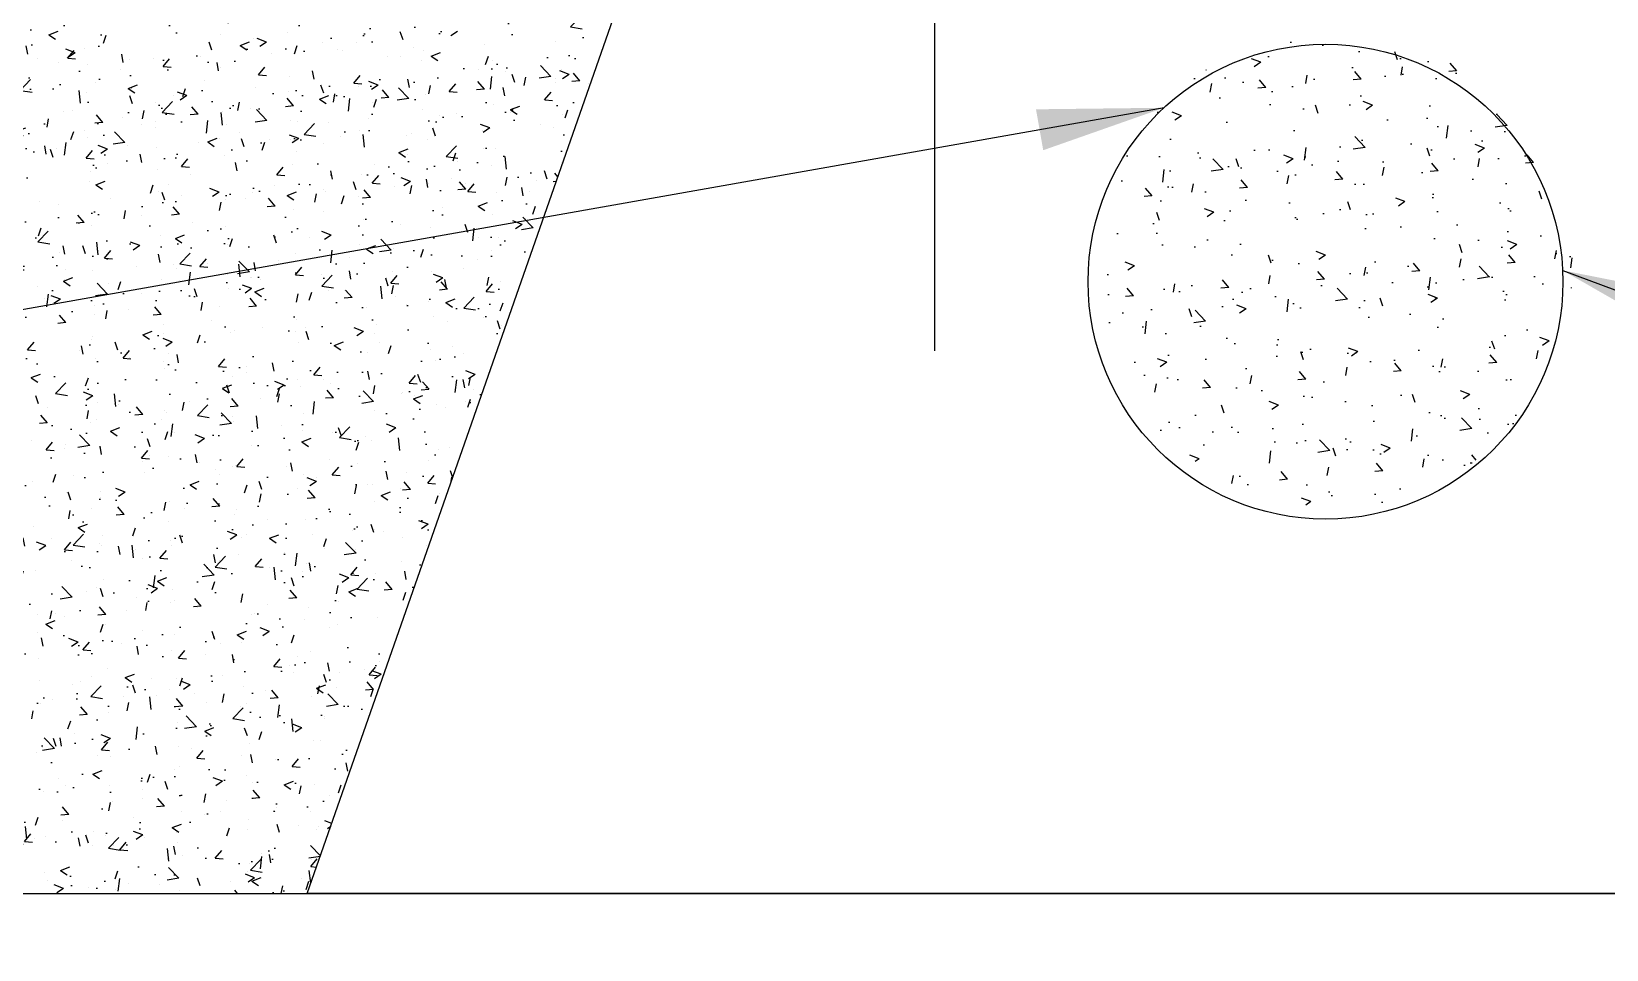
# Model space of a CAD drawing. Header units: millimetres. Extents: x 5124 to 6568637, y 2311 to 91879094.
# Drawn here: x 3499197 to 3500381, y 45956858 to 45957549 of the extents above; entities that cross this region are included whole.
import ezdxf

# ---------------------------------------------------------------- set-up
doc = ezdxf.new("R2010")
doc.units = ezdxf.units.MM
doc.header["$MEASUREMENT"] = 0
doc.layers.add('DRAWING', color=7, linetype='Continuous')
doc.styles.get("Standard").update_dxf_attribs({"font": 'arial.ttf', "height": 120})
doc.dimstyles.get("Standard").update_dxf_attribs({"dimtxt": 200, "dimasz": 110, "dimexe": 0.18, "dimexo": 0.0625, "dimgap": 0.09, "dimtad": 0, "dimtih": 1, "dimtoh": 1, "dimdec": 0, "dimzin": 0, "dimdsep": 46, "dimtxsty": 'Standard', "dimblk": 'OBLIQUE', "dimcen": 0.09, "dimse1": 1, "dimse2": 1, "dimadec": 0, "dimazin": 0, "dimtfac": 1, "dimtdec": 0, "dimtofl": 0, "dimtmove": 0, "dimatfit": 3, "dimfxl": 1, "dimtolj": 1, "dimtzin": 0, "dimarcsym": 0})

# ---------------------------------------------------------------- blocks, each defined once
blk = doc.blocks.new('_Oblique')
at = {"color": 0, "linetype": 'ByBlock', "lineweight": -2}
blk.add_line((-0.5, -0.5), (0.5, 0.5), dxfattribs=at)

msp = doc.modelspace()

# ---------------------------------------------------------------- hatches: boundary and pattern name
at = {"layer": 'DRAWING'}
h = msp.add_hatch(dxfattribs=at)
h.set_pattern_fill('AR-CONC,_O', color=256, scale=10)
h.set_pattern_definition([(50, (0, 0), (71.72601826, -6.2752135), [7.5, -82.5]), (355, (0, 0), (-13.87513336, 75.21921337), [6, -66]), (100.4514, (5.98, -0.52), (57.85093817, 68.94395421), [6.374019, -70.1142112]), (46.1842, (0, 20), (106.72410486, -16.55190143), [11.25, -123.75]), (96.6356, (8.89, 18.62), (93.46627055, 97.4117871), [9.5610288, -105.1713]), (351.1842, (0, 20), (93.46619451, 97.4118601), [9, -99]), (21, (10, 15), (59.69070521, -40.26188907), [7.5, -82.5]), (326, (10, 15), (24.33153319, 72.5150045), [6, -66]), (71.4514, (14.974, 11.645), (84.02226286, 32.25304967), [6.374019, -70.1142112]), (37.5, (0, 0), (1.215985532, 33.289385383), [0, -65.2, 0, -67, 0, -66.25]), (7.5, (0, 0), (26.306953744, 39.441171188), [0, -38.2, 0, -63.7, 0, -25.25]), (327.5, (-22.3, 0), (53.382243617, -2.255487173), [0, -25, 0, -78, 0, -103.5]), (317.5, (-32.3, 0), (58.318616934, 10.010498233), [0, -32.5, 0, -51.8, 0, -73.5])])
h.paths.add_polyline_path([(3499739, 45957858.6), (3499739, 45958059.6), (3499705.1, 45958039.1), (3499705.9, 45958038), (3499702.9, 45958037.8), (3499079.7, 45957660.3), (3499080, 45957660), (3499079.1, 45957659.9), (3498677.8, 45957416.8), (3499142, 45956900.5), (3499404, 45956900.5), (3499511.8, 45957208.9), (3499512.8, 45957214.4), (3499513.3, 45957213.1)])
h.paths.add_polyline_path([(3499040.2, 45957318.1), (3499038.4, 45957320.1), (3499037.9, 45957317.8)], flags=16)
h.paths.add_polyline_path([(3498732.1, 45957798.4), (3499624.8, 45957798.4), (3499624.8, 45958012.9), (3498732.1, 45958012.9)], flags=25)
h = msp.add_hatch(dxfattribs=at)
h.set_pattern_fill('AR-CONC,_O', color=256, scale=10)
h.set_pattern_definition([(130, (6930354.077, 2008.183), (-71.72601826, -6.2752135), [7.5, -82.5]), (185, (6930354.08, 2008.18), (13.87513336, 75.21921337), [6, -66]), (79.5486, (6930348.1, 2007.66), (-57.85093817, 68.94395421), [6.374019, -70.1142112]), (133.8158, (6930354.08, 2028.18), (-106.72410486, -16.55190143), [11.25, -123.75]), (83.3644, (6930345.18, 2026.8), (-93.46627055, 97.4117871), [9.5610288, -105.1713]), (188.8158, (6930354.08, 2028.18), (-93.46619451, 97.4118601), [9, -99]), (159, (6930344.077, 2023.183), (-59.69070521, -40.26188907), [7.5, -82.5]), (214, (6930344.08, 2023.18), (-24.33153319, 72.5150045), [6, -66]), (108.5486, (6930339.1, 2019.83), (-84.02226286, 32.25304967), [6.374019, -70.1142112]), (142.5, (6930354.077, 2008.183), (-1.215985532, 33.289385383), [0, -65.2, 0, -67, 0, -66.25]), (172.5, (6930354.077, 2008.183), (-26.306953744, 39.441171188), [0, -38.2, 0, -63.7, 0, -25.25]), (212.5, (6930376.377, 2008.183), (-53.382243617, -2.255487173), [0, -25, 0, -78, 0, -103.5]), (222.5, (6930386.377, 2008.183), (-58.318616934, 10.010498233), [0, -32.5, 0, -51.8, 0, -73.5])])
h.paths.add_polyline_path([(3500355.1, 45957369.7, -1), (3499998.1, 45957369.7, -1)])

# ---------------------------------------------------------------- linework, layer by layer
for p, q in [((3499338.4, 45957546.4), (3499338.4, 45957546.4)), ((3499389.1, 45957548.1), (3499389.1, 45957548.1)), ((3499476, 45957542.5), (3499473.9, 45957548.5)), ((3499516.9, 45957548.6), (3499511.9, 45957545.3)), ((3499628.9, 45957545), (3499628.9, 45957545)), ((3499229.5, 45957532.6), (3499222.5, 45957535.3)), ((3499236.5, 45957535.8), (3499236.5, 45957535.8)), ((3499332.2, 45957534.5), (3499330.2, 45957540.5)), ((3499363.5, 45957543.1), (3499363.5, 45957543.1)), ((3499373.2, 45957540.6), (3499366.2, 45957543.3)), ((3499373.2, 45957540.6), (3499368.2, 45957537.3)), ((3499415.7, 45957540), (3499415.7, 45957540)), ((3499426.6, 45957534.8), (3499426.6, 45957534.8)), ((3499430.5, 45957534.3), (3499430.5, 45957534.3)), ((3499441, 45957540.6), (3499441, 45957540.6)), ((3499483.9, 45957536.6), (3499483.9, 45957536.6)), ((3499491.5, 45957534.2), (3499491.5, 45957534.2)), ((3499537.3, 45957538.8), (3499537.3, 45957538.8)), ((3499590.6, 45957541.1), (3499590.6, 45957541.1)), ((3499200.8, 45957528.5), (3499200.8, 45957528.5)), ((3499217, 45957525.3), (3499217, 45957525.3)), ((3499229.5, 45957532.6), (3499224.5, 45957529.3)), ((3499238.7, 45957523.5), (3499238.7, 45957523.5)), ((3499270.4, 45957527.6), (3499270.4, 45957527.6)), ((3499288.4, 45957528.3), (3499288.4, 45957528.3)), ((3499323.7, 45957529.8), (3499323.7, 45957529.8)), ((3499338.9, 45957521.9), (3499338.9, 45957521.9)), ((3499377.1, 45957532.1), (3499377.1, 45957532.1)), ((3499464.5, 45957529.8), (3499464.5, 45957529.8)), ((3499474, 45957530), (3499474, 45957530)), ((3499489.5, 45957526.5), (3499489.5, 45957526.5)), ((3499542.9, 45957527.2), (3499542.9, 45957527.2)), ((3499587.1, 45957514.9), (3499579.3, 45957523)), ((3499244.9, 45957510.4), (3499244.9, 45957510.4)), ((3499263.7, 45957520.2), (3499263.7, 45957520.2)), ((3499326.9, 45957511.9), (3499326.9, 45957511.9)), ((3499390.3, 45957514.8), (3499390.3, 45957514.8)), ((3499457.2, 45957508.4), (3499450.2, 45957511.1)), ((3499537.1, 45957505.2), (3499532.3, 45957511)), ((3499532.4, 45957520), (3499532.4, 45957520)), ((3499541.7, 45957505.2), (3499542.8, 45957514.7)), ((3499552.7, 45957518.2), (3499552.7, 45957518.2)), ((3499560, 45957510.2), (3499558, 45957516.3)), ((3499567, 45957508.1), (3499568.2, 45957514.3)), ((3499587.1, 45957514.9), (3499578.2, 45957513.5)), ((3499590.5, 45957513.2), (3499590.5, 45957513.2)), ((3499590.7, 45957510), (3499590.7, 45957510)), ((3499600.9, 45957516.4), (3499593.9, 45957519.1)), ((3499594.8, 45957519.7), (3499594.8, 45957519.7)), ((3499600.9, 45957516.4), (3499595.9, 45957513)), ((3499608.8, 45957511.5), (3499602.8, 45957511)), ((3499608.8, 45957511.5), (3499604, 45957517.2)), ((3499615.6, 45957509.9), (3499615.6, 45957509.9)), ((3499237.7, 45957502.5), (3499237.7, 45957502.5)), ((3499272.6, 45957494.2), (3499270.5, 45957500.3)), ((3499303.2, 45957500.4), (3499303.2, 45957500.4)), ((3499313.5, 45957500.4), (3499306.5, 45957503.1)), ((3499313.5, 45957500.4), (3499308.5, 45957497)), ((3499364.7, 45957506.9), (3499364.7, 45957506.9)), ((3499393.6, 45957492.7), (3499388.8, 45957498.4)), ((3499389.8, 45957503.6), (3499389.8, 45957503.6)), ((3499416.3, 45957502.2), (3499414.2, 45957508.3)), ((3499423.6, 45957495.5), (3499424.7, 45957501.8)), ((3499434.9, 45957488.7), (3499436, 45957498.2)), ((3499442.2, 45957507.3), (3499442.2, 45957507.3)), ((3499457.2, 45957508.4), (3499452.2, 45957505)), ((3499465.3, 45957498.9), (3499459.4, 45957498.4)), ((3499465.4, 45957498.9), (3499460.5, 45957504.7)), ((3499480.4, 45957498.3), (3499471.5, 45957496.9)), ((3499480.4, 45957498.3), (3499472.6, 45957506.4)), ((3499492.7, 45957500.9), (3499492.7, 45957500.9)), ((3499495.3, 45957501.8), (3499496.5, 45957508.1)), ((3499537.1, 45957505.2), (3499531.1, 45957504.7)), ((3499220.9, 45957488.4), (3499220.9, 45957488.4)), ((3499227.1, 45957489.1), (3499227.1, 45957489.1)), ((3499250.2, 45957480.1), (3499245.4, 45957485.9)), ((3499280.1, 45957483), (3499281.3, 45957489.2)), ((3499289.7, 45957495), (3499289.7, 45957495)), ((3499321.9, 45957486.4), (3499315.9, 45957485.9)), ((3499321.9, 45957486.4), (3499317.1, 45957492.1)), ((3499340.2, 45957488.6), (3499340.2, 45957488.6)), ((3499351.8, 45957489.2), (3499353, 45957495.5)), ((3499361.5, 45957490.4), (3499361.5, 45957490.4)), ((3499373.6, 45957481.8), (3499365.8, 45957489.9)), ((3499393.6, 45957492.7), (3499387.6, 45957492.1)), ((3499452.9, 45957495.3), (3499452.9, 45957495.3)), ((3499490.8, 45957490.3), (3499490.8, 45957490.3)), ((3499503.4, 45957485.5), (3499503.4, 45957485.5)), ((3499515.8, 45957487), (3499515.8, 45957487)), ((3499544.1, 45957493.9), (3499544.1, 45957493.9)), ((3499556.7, 45957487.7), (3499556.7, 45957487.7)), ((3499596, 45957486.4), (3499596, 45957486.4)), ((3499208.4, 45957476.7), (3499209.5, 45957483)), ((3499236.4, 45957474.2), (3499236.4, 45957474.2)), ((3499250.2, 45957480.1), (3499244.2, 45957479.6)), ((3499265, 45957484.1), (3499265, 45957484.1)), ((3499279.3, 45957478.4), (3499279.3, 45957478.4)), ((3499289.8, 45957476.5), (3499289.8, 45957476.5)), ((3499290, 45957480.8), (3499290, 45957480.8)), ((3499328.2, 45957472.1), (3499329.3, 45957481.6)), ((3499343.2, 45957478.7), (3499343.2, 45957478.7)), ((3499373.6, 45957481.8), (3499364.7, 45957480.4)), ((3499391.5, 45957481.6), (3499391.5, 45957481.6)), ((3499396.6, 45957481), (3499396.6, 45957481)), ((3499419.9, 45957480.4), (3499419.9, 45957480.4)), ((3499443.4, 45957474.1), (3499443.4, 45957474.1)), ((3499450, 45957483.2), (3499450, 45957483.2)), ((3499500.3, 45957470), (3499498.3, 45957476)), ((3499541.2, 45957476.1), (3499534.2, 45957478.8)), ((3499535.7, 45957474.3), (3499535.7, 45957474.3)), ((3499541.2, 45957476.1), (3499536.2, 45957472.8)), ((3499579, 45957478.7), (3499579, 45957478.7)), ((3499589, 45957476.6), (3499589, 45957476.6)), ((3499221.5, 45957455.6), (3499222.6, 45957465.1)), ((3499238.9, 45957469.2), (3499238.9, 45957469.2)), ((3499253.8, 45957460.1), (3499246.8, 45957462.8)), ((3499266.9, 45957465.2), (3499258, 45957463.8)), ((3499266.9, 45957465.2), (3499259.1, 45957473.3)), ((3499268.7, 45957463), (3499268.7, 45957463)), ((3499322.1, 45957465.3), (3499322.1, 45957465.3)), ((3499337.6, 45957468.4), (3499337.6, 45957468.4)), ((3499353.2, 45957472.5), (3499353.2, 45957472.5)), ((3499356.6, 45957462), (3499354.6, 45957468)), ((3499375.5, 45957467.5), (3499375.5, 45957467.5)), ((3499397.5, 45957468.1), (3499390.5, 45957470.8)), ((3499391, 45957467.5), (3499391, 45957467.5)), ((3499397.5, 45957468.1), (3499392.5, 45957464.8)), ((3499416.1, 45957464.2), (3499416.1, 45957464.2)), ((3499428.9, 45957469.8), (3499428.9, 45957469.8)), ((3499478.2, 45957470.3), (3499478.2, 45957470.3)), ((3499482.3, 45957472.1), (3499482.3, 45957472.1)), ((3499494, 45957467.7), (3499494, 45957467.7)), ((3499212.9, 45957453.9), (3499210.8, 45957460)), ((3499215.4, 45957460.8), (3499215.4, 45957460.8)), ((3499253.8, 45957460.1), (3499248.8, 45957456.8)), ((3499290.9, 45957461.7), (3499290.9, 45957461.7)), ((3499341.4, 45957455.3), (3499341.4, 45957455.3)), ((3499395.9, 45957458.4), (3499395.9, 45957458.4)), ((3499479.2, 45957455.9), (3499479.2, 45957455.9)), ((3499517.1, 45957450.9), (3499517.1, 45957450.9)), ((3499536.5, 45957460.3), (3499536.5, 45957460.3)), ((3499545.3, 45957460.6), (3499545.3, 45957460.6)), ((3499594.8, 45957450.3), (3499594.8, 45957450.3)), ((3499241.1, 45957443.4), (3499241.1, 45957443.4)), ((3499253.4, 45957449.6), (3499253.4, 45957449.6)), ((3499291.3, 45957444.6), (3499291.3, 45957444.6)), ((3499316.3, 45957441.3), (3499316.3, 45957441.3)), ((3499392.7, 45957448.3), (3499392.7, 45957448.3)), ((3499444.7, 45957440.8), (3499444.7, 45957440.8)), ((3499454.2, 45957448.4), (3499454.2, 45957448.4)), ((3499481.5, 45957435.9), (3499474.5, 45957438.6)), ((3499512.5, 45957438.4), (3499512.5, 45957438.4)), ((3499542.1, 45957447.6), (3499542.1, 45957447.6)), ((3499553.1, 45957432.9), (3499554.3, 45957439.1)), ((3499584.3, 45957437.7), (3499582.3, 45957443.8)), ((3499592.4, 45957439.3), (3499590.1, 45957442)), ((3499240.1, 45957435.9), (3499240.1, 45957435.9)), ((3499292.1, 45957428.4), (3499292.1, 45957428.4)), ((3499296.9, 45957421.7), (3499294.9, 45957427.7)), ((3499299.4, 45957433.4), (3499299.4, 45957433.4)), ((3499337.8, 45957427.9), (3499330.8, 45957430.6)), ((3499337.8, 45957427.9), (3499332.8, 45957424.5)), ((3499363.1, 45957427.9), (3499363.1, 45957427.9)), ((3499379.5, 45957433), (3499379.5, 45957433)), ((3499409.7, 45957420.3), (3499410.9, 45957426.6)), ((3499416.5, 45957430.1), (3499416.5, 45957430.1)), ((3499417.3, 45957428), (3499417.3, 45957428)), ((3499440.6, 45957429.7), (3499438.6, 45957435.7)), ((3499451.5, 45957423.7), (3499446.7, 45957429.5)), ((3499469.9, 45957432.4), (3499469.9, 45957432.4)), ((3499481.5, 45957435.9), (3499476.6, 45957432.5)), ((3499481.4, 45957426.6), (3499482.6, 45957432.8)), ((3499495.2, 45957434.4), (3499495.2, 45957434.4)), ((3499523.2, 45957430), (3499517.2, 45957429.5)), ((3499523.2, 45957430), (3499518.4, 45957435.7)), ((3499523.2, 45957434.7), (3499523.2, 45957434.7)), ((3499546.5, 45957427.3), (3499546.5, 45957427.3)), ((3499570.8, 45957428.4), (3499570.8, 45957428.4)), ((3499576.6, 45957436.9), (3499576.6, 45957436.9)), ((3499591.2, 45957435.9), (3499588.9, 45957435.7)), ((3499203, 45957421.1), (3499203, 45957421.1)), ((3499216.6, 45957418.5), (3499216.6, 45957418.5)), ((3499256.3, 45957423.4), (3499256.3, 45957423.4)), ((3499308, 45957411.2), (3499303.2, 45957416.9)), ((3499309.7, 45957425.6), (3499309.7, 45957425.6)), ((3499338, 45957414), (3499339.1, 45957420.3)), ((3499342.6, 45957422), (3499342.6, 45957422)), ((3499357.7, 45957423.4), (3499357.7, 45957423.4)), ((3499379.7, 45957417.4), (3499373.8, 45957416.9)), ((3499379.8, 45957417.4), (3499374.9, 45957423.2)), ((3499393.9, 45957415), (3499393.9, 45957415)), ((3499442.4, 45957424.7), (3499442.4, 45957424.7)), ((3499451.5, 45957423.7), (3499445.5, 45957423.2)), ((3499505.5, 45957416.4), (3499505.5, 45957416.4)), ((3499236.3, 45957404.9), (3499230.3, 45957404.4)), ((3499236.3, 45957404.9), (3499231.5, 45957410.6)), ((3499241.4, 45957402.6), (3499241.4, 45957402.6)), ((3499266.2, 45957407.8), (3499267.4, 45957414)), ((3499279.7, 45957410.2), (3499279.7, 45957410.2)), ((3499308, 45957411.2), (3499302, 45957410.6)), ((3499317.6, 45957405.2), (3499317.6, 45957405.2)), ((3499416, 45957413.4), (3499416, 45957413.4)), ((3499445.9, 45957407.5), (3499445.9, 45957407.5)), ((3499474.3, 45957403.4), (3499474.3, 45957403.4)), ((3499524.6, 45957397.5), (3499522.6, 45957403.5)), ((3499543.4, 45957411.4), (3499543.4, 45957411.4)), ((3499565.6, 45957403.6), (3499558.6, 45957406.3)), ((3499565.5, 45957403.6), (3499560.6, 45957400.3)), ((3499573.8, 45957400.9), (3499566, 45957409)), ((3499568.4, 45957408.1), (3499568.4, 45957408.1)), ((3499293.3, 45957395.1), (3499293.3, 45957395.1)), ((3499342.6, 45957401.9), (3499342.6, 45957401.9)), ((3499380.9, 45957389.4), (3499378.9, 45957395.5)), ((3499405.8, 45957393.6), (3499405.8, 45957393.6)), ((3499421.8, 45957395.6), (3499414.8, 45957398.3)), ((3499421.8, 45957395.6), (3499416.9, 45957392.2)), ((3499467.1, 45957384.3), (3499459.3, 45957392.5)), ((3499496.4, 45957401.1), (3499496.4, 45957401.1)), ((3499528.4, 45957391.3), (3499529.5, 45957400.8)), ((3499532.7, 45957393.4), (3499532.7, 45957393.4)), ((3499547.7, 45957394), (3499547.7, 45957394)), ((3499573.8, 45957400.9), (3499564.9, 45957399.5)), ((3499217.8, 45957382.4), (3499217.8, 45957382.4)), ((3499237.2, 45957381.4), (3499235.2, 45957387.5)), ((3499242.9, 45957379.1), (3499242.9, 45957379.1)), ((3499245.2, 45957383.8), (3499245.2, 45957383.8)), ((3499278.1, 45957387.6), (3499271.1, 45957390.3)), ((3499278.1, 45957387.6), (3499273.1, 45957384.2)), ((3499343.8, 45957388.7), (3499343.8, 45957388.7)), ((3499395.2, 45957381.7), (3499395.2, 45957381.7)), ((3499421.7, 45957374.7), (3499422.8, 45957384.2)), ((3499436, 45957379), (3499436, 45957379)), ((3499443.6, 45957388.6), (3499443.6, 45957388.6)), ((3499467.1, 45957384.3), (3499458.2, 45957383)), ((3499468.7, 45957385.3), (3499468.7, 45957385.3)), ((3499489.3, 45957381.3), (3499489.3, 45957381.3)), ((3499542.7, 45957383.6), (3499542.7, 45957383.6)), ((3499222.4, 45957370), (3499222.4, 45957370)), ((3499242.6, 45957369.3), (3499242.6, 45957369.3)), ((3499275.8, 45957372.3), (3499275.8, 45957372.3)), ((3499303.5, 45957373.7), (3499303.5, 45957373.7)), ((3499306, 45957370.7), (3499306, 45957370.7)), ((3499315, 45957358.2), (3499316.1, 45957367.7)), ((3499329.2, 45957374.5), (3499329.2, 45957374.5)), ((3499360.4, 45957367.8), (3499351.5, 45957366.4)), ((3499360.4, 45957367.8), (3499352.6, 45957375.9)), ((3499382.6, 45957376.8), (3499382.6, 45957376.8)), ((3499447.1, 45957374.2), (3499447.1, 45957374.2)), ((3499468.3, 45957367.9), (3499468.3, 45957367.9)), ((3499497.6, 45957367.8), (3499497.6, 45957367.8)), ((3499521.6, 45957370.1), (3499521.6, 45957370.1)), ((3499531.8, 45957377), (3499531.8, 45957377)), ((3499201.3, 45957356.6), (3499201.3, 45957356.6)), ((3499221.2, 45957361.8), (3499221.2, 45957361.8)), ((3499253.7, 45957351.2), (3499245.9, 45957359.4)), ((3499254.7, 45957358.8), (3499254.7, 45957358.8)), ((3499294.5, 45957361.8), (3499294.5, 45957361.8)), ((3499308.1, 45957361.1), (3499308.1, 45957361.1)), ((3499343.9, 45957365.8), (3499343.9, 45957365.8)), ((3499345, 45957355.4), (3499345, 45957355.4)), ((3499362.2, 45957355.4), (3499355.2, 45957358)), ((3499362.1, 45957355.3), (3499357.2, 45957352)), ((3499361.5, 45957363.4), (3499361.5, 45957363.4)), ((3499361.8, 45957363.7), (3499361.8, 45957363.7)), ((3499368.9, 45957362.5), (3499368.9, 45957362.5)), ((3499414.9, 45957365.6), (3499414.9, 45957365.6)), ((3499464.9, 45957357.2), (3499462.9, 45957363.2)), ((3499467.5, 45957351.4), (3499468.7, 45957357.6)), ((3499505.9, 45957363.4), (3499498.9, 45957366)), ((3499505.9, 45957363.3), (3499500.9, 45957360)), ((3499509.3, 45957354.8), (3499504.5, 45957360.5)), ((3499539.3, 45957357.6), (3499540.4, 45957363.9)), ((3499548.9, 45957360.7), (3499548.9, 45957360.7)), ((3499206.3, 45957347.9), (3499206.3, 45957347.9)), ((3499208.2, 45957341.6), (3499209.3, 45957351.1)), ((3499218.4, 45957347.3), (3499211.4, 45957350)), ((3499218.4, 45957347.3), (3499213.5, 45957344)), ((3499253.7, 45957351.2), (3499244.8, 45957349.9)), ((3499279.5, 45957351.8), (3499279.5, 45957351.8)), ((3499321.2, 45957349.2), (3499319.2, 45957355.2)), ((3499324.1, 45957338.8), (3499325.2, 45957345.1)), ((3499365.9, 45957342.2), (3499361.1, 45957348)), ((3499395.8, 45957345.1), (3499397, 45957351.4)), ((3499396.4, 45957348.4), (3499396.4, 45957348.4)), ((3499420.1, 45957353.7), (3499420.1, 45957353.7)), ((3499437.6, 45957348.5), (3499431.6, 45957348)), ((3499432.1, 45957354.1), (3499432.1, 45957354.1)), ((3499437.6, 45957348.5), (3499432.8, 45957354.2)), ((3499470, 45957349.2), (3499470, 45957349.2)), ((3499478.5, 45957343.7), (3499478.5, 45957343.7)), ((3499495, 45957345.9), (3499495, 45957345.9)), ((3499509.3, 45957354.8), (3499503.3, 45957354.2)), ((3499222.4, 45957329.7), (3499217.6, 45957335.4)), ((3499243.8, 45957336.1), (3499243.8, 45957336.1)), ((3499244.1, 45957342.9), (3499244.1, 45957342.9)), ((3499252.4, 45957332.5), (3499253.5, 45957338.8)), ((3499269.2, 45957339.6), (3499269.2, 45957339.6)), ((3499294.1, 45957335.9), (3499288.2, 45957335.4)), ((3499294.2, 45957335.9), (3499289.3, 45957341.7)), ((3499337.9, 45957341.8), (3499337.9, 45957341.8)), ((3499365.9, 45957342.2), (3499359.9, 45957341.7)), ((3499396.2, 45957331.8), (3499396.2, 45957331.8)), ((3499448.3, 45957340.9), (3499448.3, 45957340.9)), ((3499498.8, 45957334.5), (3499498.8, 45957334.5)), ((3499536.8, 45957333.7), (3499536.8, 45957333.7)), ((3499222.4, 45957329.7), (3499216.4, 45957329.1)), ((3499295.7, 45957328.6), (3499295.7, 45957328.6)), ((3499295.7, 45957321.5), (3499295.7, 45957321.5)), ((3499332.3, 45957331.3), (3499332.3, 45957331.3)), ((3499346.2, 45957322.2), (3499346.2, 45957322.2)), ((3499349.1, 45957323.7), (3499349.1, 45957323.7)), ((3499370.2, 45957326.3), (3499370.2, 45957326.3)), ((3499395.2, 45957323), (3499395.2, 45957323)), ((3499402.5, 45957326), (3499402.5, 45957326)), ((3499405.2, 45957316.9), (3499403.2, 45957323)), ((3499446.2, 45957323.1), (3499439.2, 45957325.8)), ((3499446.2, 45957323.1), (3499441.2, 45957319.7)), ((3499454.5, 45957321.8), (3499454.5, 45957321.8)), ((3499455.9, 45957328.2), (3499455.9, 45957328.2)), ((3499509.2, 45957330.5), (3499509.2, 45957330.5)), ((3499549, 45957324.9), (3499546.9, 45957331)), ((3499550.2, 45957327.5), (3499550.2, 45957327.5)), ((3499232.6, 45957308.5), (3499232.6, 45957308.5)), ((3499241.4, 45957316.8), (3499241.4, 45957316.8)), ((3499242.3, 45957319.2), (3499242.3, 45957319.2)), ((3499261.5, 45957308.9), (3499259.5, 45957315)), ((3499302.5, 45957315.1), (3499295.5, 45957317.8)), ((3499302.5, 45957315.1), (3499297.5, 45957311.7)), ((3499397.6, 45957315.1), (3499397.6, 45957315.1)), ((3499458.4, 45957314.7), (3499458.4, 45957314.7)), ((3499496.3, 45957309.7), (3499496.3, 45957309.7)), ((3499512.8, 45957311.7), (3499512.8, 45957311.7)), ((3499245, 45957302.8), (3499245, 45957302.8)), ((3499270.4, 45957303.5), (3499270.4, 45957303.5)), ((3499295.5, 45957300.2), (3499295.5, 45957300.2)), ((3499299.7, 45957306.8), (3499299.7, 45957306.8)), ((3499358, 45957296.8), (3499358, 45957296.8)), ((3499449.5, 45957307.6), (3499449.5, 45957307.6)), ((3499500, 45957301.2), (3499500, 45957301.2)), ((3499521.3, 45957306.4), (3499521.3, 45957306.4)), ((3499296.9, 45957295.3), (3499296.9, 45957295.3)), ((3499347.5, 45957288.9), (3499347.5, 45957288.9)), ((3499358.6, 45957291.9), (3499358.6, 45957291.9)), ((3499386.5, 45957282.8), (3499379.5, 45957285.5)), ((3499396.5, 45957286.9), (3499396.5, 45957286.9)), ((3499416.3, 45957286.8), (3499416.3, 45957286.8)), ((3499489.3, 45957284.7), (3499487.2, 45957290.7)), ((3499495.5, 45957279.6), (3499490.6, 45957285.3)), ((3499515.2, 45957277.3), (3499516.3, 45957286.8)), ((3499530.2, 45957290.8), (3499523.2, 45957293.5)), ((3499530.2, 45957290.8), (3499525.2, 45957287.5)), ((3499525.4, 45957282.4), (3499526.6, 45957288.7)), ((3499201.8, 45957268.7), (3499199.8, 45957274.7)), ((3499242.8, 45957274.8), (3499235.8, 45957277.5)), ((3499242.8, 45957274.8), (3499237.8, 45957271.5)), ((3499345.6, 45957276.7), (3499343.5, 45957282.7)), ((3499352, 45957267), (3499347.2, 45957272.7)), ((3499368.6, 45957272.6), (3499368.6, 45957272.6)), ((3499386.5, 45957282.8), (3499381.5, 45957279.5)), ((3499381.9, 45957269.9), (3499383.1, 45957276.1)), ((3499398.8, 45957281.8), (3499398.8, 45957281.8)), ((3499423.7, 45957273.3), (3499417.7, 45957272.8)), ((3499423.7, 45957273.3), (3499418.9, 45957279)), ((3499421.5, 45957283.6), (3499421.5, 45957283.6)), ((3499421.9, 45957274.9), (3499421.9, 45957274.9)), ((3499453.8, 45957270.4), (3499446.1, 45957278.5)), ((3499450.7, 45957274.3), (3499450.7, 45957274.3)), ((3499453.7, 45957276.1), (3499454.8, 45957282.4)), ((3499474.6, 45957276.8), (3499474.6, 45957276.8)), ((3499475.3, 45957277.1), (3499475.3, 45957277.1)), ((3499484.7, 45957275.3), (3499484.7, 45957275.3)), ((3499495.4, 45957279.5), (3499489.5, 45957279)), ((3499528.7, 45957279.4), (3499528.7, 45957279.4)), ((3499208.4, 45957265.8), (3499208.4, 45957265.8)), ((3499238.5, 45957257.3), (3499239.6, 45957263.6)), ((3499246.2, 45957269.5), (3499246.2, 45957269.5)), ((3499258.9, 45957269), (3499258.9, 45957269)), ((3499261.8, 45957268.1), (3499261.8, 45957268.1)), ((3499280.3, 45957260.7), (3499274.3, 45957260.2)), ((3499280.3, 45957260.7), (3499275.5, 45957266.5)), ((3499296.7, 45957264), (3499296.7, 45957264)), ((3499298.2, 45957262), (3499298.2, 45957262)), ((3499310.2, 45957263.6), (3499311.4, 45957269.9)), ((3499315.2, 45957270.4), (3499315.2, 45957270.4)), ((3499321.8, 45957260.7), (3499321.8, 45957260.7)), ((3499347.1, 45957253.8), (3499339.3, 45957262)), ((3499352, 45957267), (3499346, 45957266.5)), ((3499400.9, 45957261.4), (3499400.9, 45957261.4)), ((3499408.4, 45957260.8), (3499409.5, 45957270.3)), ((3499453.8, 45957270.4), (3499445, 45957269)), ((3499454.2, 45957263.7), (3499454.2, 45957263.7)), ((3499501.3, 45957267.9), (3499501.3, 45957267.9)), ((3499507.6, 45957265.9), (3499507.6, 45957265.9)), ((3499522.6, 45957270.3), (3499522.6, 45957270.3)), ((3499208.5, 45957254.4), (3499202.6, 45957253.9)), ((3499208.6, 45957254.5), (3499203.7, 45957260.2)), ((3499240.7, 45957254.7), (3499240.7, 45957254.7)), ((3499245.5, 45957257.1), (3499245.5, 45957257.1)), ((3499294.1, 45957256.9), (3499294.1, 45957256.9)), ((3499301.7, 45957244.2), (3499302.8, 45957253.7)), ((3499347.1, 45957253.8), (3499338.2, 45957252.5)), ((3499347.5, 45957259.2), (3499347.5, 45957259.2)), ((3499348.7, 45957255.6), (3499348.7, 45957255.6)), ((3499384.9, 45957252.4), (3499384.9, 45957252.4)), ((3499429.6, 45957244.4), (3499427.5, 45957250.5)), ((3499470.5, 45957250.6), (3499463.5, 45957253.3)), ((3499470.5, 45957250.6), (3499465.5, 45957247.2)), ((3499197, 45957241.2), (3499197, 45957241.2)), ((3499222, 45957237.9), (3499222, 45957237.9)), ((3499240.4, 45957237.3), (3499231.5, 45957235.9)), ((3499240.4, 45957237.3), (3499232.6, 45957245.4)), ((3499285.9, 45957236.4), (3499283.8, 45957242.4)), ((3499303.8, 45957247.1), (3499303.8, 45957247.1)), ((3499326.8, 45957242.6), (3499319.8, 45957245.3)), ((3499326.8, 45957242.6), (3499321.8, 45957239.2)), ((3499362.1, 45957237.1), (3499362.1, 45957237.1)), ((3499400, 45957248.5), (3499400, 45957248.5)), ((3499422.8, 45957247.4), (3499422.8, 45957247.4)), ((3499447.8, 45957244.1), (3499447.8, 45957244.1)), ((3499452, 45957241), (3499452, 45957241)), ((3499221.5, 45957235.2), (3499221.5, 45957235.2)), ((3499247.4, 45957236.2), (3499247.4, 45957236.2)), ((3499279.8, 45957225.2), (3499279.8, 45957225.2)), ((3499285.2, 45957229.6), (3499285.2, 45957229.6)), ((3499299.4, 45957228.7), (3499299.4, 45957228.7)), ((3499420.4, 45957227.1), (3499420.4, 45957227.1)), ((3499495.2, 45957226.3), (3499495.2, 45957226.3)), ((3499502.5, 45957234.6), (3499502.5, 45957234.6)), ((3499511, 45957235.8), (3499511, 45957235.8)), ((3499228.3, 45957215), (3499228.3, 45957215)), ((3499281.7, 45957217.3), (3499281.7, 45957217.3)), ((3499323.1, 45957224.6), (3499323.1, 45957224.6)), ((3499335.1, 45957219.5), (3499335.1, 45957219.5)), ((3499338.2, 45957215.2), (3499338.2, 45957215.2)), ((3499348.1, 45957221.3), (3499348.1, 45957221.3)), ((3499349.9, 45957222.3), (3499349.9, 45957222.3)), ((3499388.5, 45957221.8), (3499388.5, 45957221.8)), ((3499401.2, 45957215.2), (3499401.2, 45957215.2)), ((3499441.8, 45957224), (3499441.8, 45957224)), ((3499478.8, 45957217.1), (3499478.8, 45957217.1)), ((3499513.3, 45957213.1), (3499511.6, 45957218.2)), ((3499511.8, 45957208.9), (3499512.7, 45957213.5)), ((3499197.3, 45957209.9), (3499197.3, 45957209.9)), ((3499223.3, 45957201.7), (3499223.3, 45957201.7)), ((3499226.2, 45957196.1), (3499224.1, 45957202.2)), ((3499248.7, 45957202.9), (3499248.7, 45957202.9)), ((3499267.1, 45957202.3), (3499260.1, 45957205)), ((3499267.1, 45957202.3), (3499262.1, 45957198.9)), ((3499369.9, 45957204.2), (3499367.9, 45957210.2)), ((3499396.5, 45957205.1), (3499396.5, 45957205.1)), ((3499410.8, 45957210.3), (3499403.8, 45957213)), ((3499409.9, 45957198.1), (3499405, 45957203.8)), ((3499410.8, 45957210.3), (3499405.8, 45957207)), ((3499411.2, 45957213), (3499411.2, 45957213)), ((3499439.8, 45957200.9), (3499441, 45957207.2)), ((3499449.1, 45957208), (3499449.1, 45957208)), ((3499453.2, 45957207.7), (3499453.2, 45957207.7)), ((3499474.2, 45957204.7), (3499474.2, 45957204.7)), ((3499481.6, 45957204.3), (3499475.6, 45957203.8)), ((3499481.6, 45957204.3), (3499476.8, 45957210.1)), ((3499503.7, 45957201.3), (3499503.7, 45957201.3)), ((3499241.7, 45957190.2), (3499241.7, 45957190.2)), ((3499248.3, 45957198.4), (3499248.3, 45957198.4)), ((3499266.4, 45957185.5), (3499261.6, 45957191.3)), ((3499296.3, 45957188.4), (3499297.5, 45957194.6)), ((3499300.6, 45957195.4), (3499300.6, 45957195.4)), ((3499311.5, 45957190.1), (3499311.5, 45957190.1)), ((3499338.1, 45957191.8), (3499332.1, 45957191.3)), ((3499338.1, 45957191.8), (3499333.3, 45957197.5)), ((3499368.1, 45957194.6), (3499369.2, 45957200.9)), ((3499409.8, 45957198.1), (3499403.9, 45957197.5)), ((3499454.8, 45957195.1), (3499454.8, 45957195.1)), ((3499224.6, 45957182.1), (3499225.8, 45957188.4)), ((3499266.4, 45957185.5), (3499260.4, 45957185)), ((3499300, 45957180.2), (3499300, 45957180.2)), ((3499349.4, 45957185.1), (3499349.4, 45957185.1)), ((3499351.1, 45957189), (3499351.1, 45957189)), ((3499374.4, 45957181.8), (3499374.4, 45957181.8)), ((3499402.5, 45957182), (3499402.5, 45957182)), ((3499453.9, 45957171.9), (3499451.9, 45957177.9)), ((3499494.8, 45957178.1), (3499487.8, 45957180.8)), ((3499494.8, 45957178.1), (3499489.9, 45957174.7)), ((3499198.5, 45957176.6), (3499198.5, 45957176.6)), ((3499211.7, 45957167.3), (3499211.7, 45957167.3)), ((3499249.9, 45957169.6), (3499249.9, 45957169.6)), ((3499301.2, 45957166.2), (3499301.2, 45957166.2)), ((3499310.2, 45957163.9), (3499308.2, 45957169.9)), ((3499351.1, 45957170.1), (3499344.1, 45957172.7)), ((3499351.1, 45957170), (3499346.1, 45957166.7)), ((3499354.5, 45957168.4), (3499354.5, 45957168.4)), ((3499358.3, 45957170.1), (3499358.3, 45957170.1)), ((3499407.9, 45957170.7), (3499407.9, 45957170.7)), ((3499437.6, 45957173.5), (3499437.6, 45957173.5)), ((3499454.4, 45957174.5), (3499454.4, 45957174.5)), ((3499461.3, 45957172.9), (3499461.3, 45957172.9)), ((3499475.4, 45957168.5), (3499475.4, 45957168.5)), ((3499207.4, 45957162.1), (3499200.4, 45957164.7)), ((3499207.4, 45957162), (3499202.4, 45957158.7)), ((3499247.8, 45957163.9), (3499247.8, 45957163.9)), ((3499249.6, 45957162.3), (3499249.6, 45957162.3)), ((3499274.6, 45957159), (3499274.6, 45957159)), ((3499301.8, 45957162.1), (3499301.8, 45957162.1)), ((3499333.5, 45957155), (3499333.5, 45957155)), ((3499352.3, 45957155.7), (3499352.3, 45957155.7)), ((3499386.8, 45957157.2), (3499386.8, 45957157.2)), ((3499395.2, 45957146.8), (3499396.3, 45957156.3)), ((3499416.6, 45957160.1), (3499416.6, 45957160.1)), ((3499440.6, 45957156.4), (3499431.7, 45957155)), ((3499440.6, 45957156.4), (3499432.8, 45957164.5)), ((3499440.2, 45957159.5), (3499440.2, 45957159.5)), ((3499493.6, 45957161.8), (3499493.6, 45957161.8)), ((3499199.7, 45957143.4), (3499199.7, 45957143.4)), ((3499226.7, 45957150.5), (3499226.7, 45957150.5)), ((3499280.1, 45957152.7), (3499280.1, 45957152.7)), ((3499333.9, 45957139.9), (3499326.1, 45957148)), ((3499337.8, 45957150.7), (3499337.8, 45957150.7)), ((3499375.7, 45957145.7), (3499375.7, 45957145.7)), ((3499400.7, 45957142.4), (3499400.7, 45957142.4)), ((3499403.7, 45957148.7), (3499403.7, 45957148.7)), ((3499474.9, 45957150.1), (3499474.9, 45957150.1)), ((3499227.1, 45957123.3), (3499219.4, 45957131.4)), ((3499245.8, 45957130.5), (3499245.8, 45957130.5)), ((3499251.1, 45957136.3), (3499251.1, 45957136.3)), ((3499291.4, 45957129.8), (3499284.4, 45957132.5)), ((3499288.4, 45957130.2), (3499289.5, 45957139.7)), ((3499333.9, 45957139.9), (3499325, 45957138.5)), ((3499394.2, 45957131.6), (3499392.2, 45957137.7)), ((3499425.9, 45957125.7), (3499427.1, 45957132)), ((3499435.1, 45957137.8), (3499428.1, 45957140.5)), ((3499435.1, 45957137.8), (3499430.2, 45957134.4)), ((3499455.6, 45957141.2), (3499455.6, 45957141.2)), ((3499467.7, 45957129.1), (3499462.9, 45957134.9)), ((3499463.9, 45957134.1), (3499463.9, 45957134.1)), ((3499227.1, 45957123.3), (3499218.2, 45957121.9)), ((3499238, 45957127.8), (3499238, 45957127.8)), ((3499250.5, 45957123.6), (3499248.5, 45957129.7)), ((3499275.9, 45957122.9), (3499275.9, 45957122.9)), ((3499282.5, 45957113.2), (3499283.6, 45957119.4)), ((3499291.4, 45957129.8), (3499286.5, 45957126.4)), ((3499300.9, 45957119.6), (3499300.9, 45957119.6)), ((3499303, 45957128.8), (3499303, 45957128.8)), ((3499304.1, 45957120.5), (3499304.1, 45957120.5)), ((3499324.3, 45957116.6), (3499319.4, 45957122.3)), ((3499353.5, 45957122.4), (3499353.5, 45957122.4)), ((3499354.2, 45957119.4), (3499355.4, 45957125.7)), ((3499396, 45957122.8), (3499390, 45957122.3)), ((3499396, 45957122.8), (3499391.2, 45957128.6)), ((3499427.8, 45957119.8), (3499427.8, 45957119.8)), ((3499467.7, 45957129.1), (3499461.7, 45957128.6)), ((3499481.2, 45957122.1), (3499481.2, 45957122.1)), ((3499201, 45957110.1), (3499201, 45957110.1)), ((3499210.7, 45957106.9), (3499211.9, 45957113.1)), ((3499214.3, 45957110.8), (3499214.3, 45957110.8)), ((3499221.8, 45957108.5), (3499221.8, 45957108.5)), ((3499252.5, 45957110.3), (3499246.5, 45957109.8)), ((3499252.5, 45957110.3), (3499247.7, 45957116)), ((3499267.7, 45957113.1), (3499267.7, 45957113.1)), ((3499324.2, 45957116.6), (3499318.3, 45957116)), ((3499321.1, 45957115.3), (3499321.1, 45957115.3)), ((3499362.4, 45957110.5), (3499362.4, 45957110.5)), ((3499364.1, 45957111.2), (3499364.1, 45957111.2)), ((3499374.4, 45957117.6), (3499374.4, 45957117.6)), ((3499404.9, 45957115.4), (3499404.9, 45957115.4)), ((3499456.8, 45957107.9), (3499456.8, 45957107.9)), ((3499201.2, 45957096.7), (3499201.2, 45957096.7)), ((3499252.3, 45957103), (3499252.3, 45957103)), ((3499280.1, 45957098.5), (3499280.1, 45957098.5)), ((3499304.2, 45957095.5), (3499304.2, 45957095.5)), ((3499334.5, 45957091.4), (3499332.5, 45957097.4)), ((3499375.5, 45957097.5), (3499368.5, 45957100.2)), ((3499375.4, 45957097.5), (3499370.5, 45957094.2)), ((3499402, 45957106.3), (3499402, 45957106.3)), ((3499420.7, 45957100.5), (3499420.7, 45957100.5)), ((3499427, 45957103), (3499427, 45957103)), ((3499231.7, 45957089.5), (3499224.7, 45957092.2)), ((3499231.7, 45957089.5), (3499226.8, 45957086.2)), ((3499264.3, 45957088.4), (3499264.3, 45957088.4)), ((3499302.2, 45957083.4), (3499302.2, 45957083.4)), ((3499338.5, 45957088.5), (3499338.5, 45957088.5)), ((3499354.8, 45957089.1), (3499354.8, 45957089.1)), ((3499202.2, 45957076.8), (3499202.2, 45957076.8)), ((3499327.3, 45957080.1), (3499327.3, 45957080.1)), ((3499390.4, 45957071.8), (3499390.4, 45957071.8)), ((3499396.8, 45957078.5), (3499396.8, 45957078.5)), ((3499406.1, 45957082.1), (3499406.1, 45957082.1)), ((3499458, 45957074.6), (3499458, 45957074.6)), ((3499202.5, 45957060.6), (3499202.5, 45957060.6)), ((3499233.8, 45957059.7), (3499233.8, 45957059.7)), ((3499241.9, 45957063.5), (3499241.9, 45957063.5)), ((3499253.5, 45957069.7), (3499253.5, 45957069.7)), ((3499287.2, 45957062), (3499287.2, 45957062)), ((3499305.5, 45957062.2), (3499305.5, 45957062.2)), ((3499315.8, 45957057.3), (3499308.8, 45957060)), ((3499340.5, 45957064.2), (3499340.5, 45957064.2)), ((3499393.9, 45957066.5), (3499393.9, 45957066.5)), ((3499418.5, 45957059.1), (3499416.5, 45957065.2)), ((3499428.3, 45957066.8), (3499428.3, 45957066.8)), ((3499447.3, 45957068.7), (3499447.3, 45957068.7)), ((3499453.8, 45957053.9), (3499449, 45957059.6)), ((3499459.5, 45957065.3), (3499452.5, 45957068)), ((3499453.3, 45957063.5), (3499453.3, 45957063.5)), ((3499459.5, 45957065.3), (3499454.5, 45957061.9)), ((3499455.1, 45957068.5), (3499455.1, 45957068.5)), ((3499227.5, 45957057.3), (3499227.5, 45957057.3)), ((3499266.1, 45957048.5), (3499266.1, 45957048.5)), ((3499274.8, 45957051.1), (3499272.8, 45957057.2)), ((3499290.7, 45957049), (3499290.7, 45957049)), ((3499300.3, 45957053.5), (3499300.3, 45957053.5)), ((3499315.8, 45957057.3), (3499310.8, 45957053.9)), ((3499319.4, 45957050.8), (3499319.4, 45957050.8)), ((3499340.3, 45957044.2), (3499341.5, 45957050.5)), ((3499356, 45957055.8), (3499356, 45957055.8)), ((3499372.8, 45957053.1), (3499372.8, 45957053.1)), ((3499382.1, 45957047.6), (3499376.1, 45957047.1)), ((3499382.1, 45957047.6), (3499377.3, 45957053.4)), ((3499407.3, 45957048.8), (3499407.3, 45957048.8)), ((3499412, 45957050.5), (3499413.2, 45957056.7)), ((3499427.3, 45957042.5), (3499419.5, 45957050.6)), ((3499426.2, 45957055.3), (3499426.2, 45957055.3)), ((3499453.8, 45957053.9), (3499447.8, 45957053.4)), ((3499196.9, 45957031.7), (3499198, 45957037.9)), ((3499203.4, 45957043.5), (3499203.4, 45957043.5)), ((3499212.7, 45957046.3), (3499212.7, 45957046.3)), ((3499238.7, 45957035.1), (3499233.8, 45957040.8)), ((3499254.7, 45957036.4), (3499254.7, 45957036.4)), ((3499268.6, 45957037.9), (3499269.7, 45957044.2)), ((3499310.4, 45957041.3), (3499304.4, 45957040.8)), ((3499310.4, 45957041.3), (3499305.6, 45957047.1)), ((3499328.5, 45957044), (3499328.5, 45957044)), ((3499353.6, 45957040.7), (3499353.6, 45957040.7)), ((3499358.6, 45957043.5), (3499358.6, 45957043.5)), ((3499381.9, 45957032.8), (3499383, 45957042.3)), ((3499427.3, 45957042.5), (3499418.4, 45957041.1)), ((3499238.6, 45957035.1), (3499232.7, 45957034.5)), ((3499275.2, 45957016.3), (3499276.3, 45957025.8)), ((3499306.7, 45957028.9), (3499306.7, 45957028.9)), ((3499320.6, 45957025.9), (3499311.7, 45957024.5)), ((3499320.6, 45957025.9), (3499312.8, 45957034)), ((3499358.9, 45957018.9), (3499356.8, 45957024.9)), ((3499399.8, 45957025), (3499392.8, 45957027.7)), ((3499399.8, 45957025), (3499394.8, 45957021.7)), ((3499416.7, 45957032.4), (3499416.7, 45957032.4)), ((3499416.9, 45957033.5), (3499416.9, 45957033.5)), ((3499213.9, 45957009.4), (3499206.1, 45957017.5)), ((3499215.1, 45957010.9), (3499213.1, 45957016.9)), ((3499228.8, 45957021.1), (3499228.8, 45957021.1)), ((3499256.1, 45957017), (3499249.1, 45957019.7)), ((3499256.1, 45957017), (3499251.1, 45957013.7)), ((3499253.8, 45957017.8), (3499253.8, 45957017.8)), ((3499357.2, 45957022.5), (3499357.2, 45957022.5)), ((3499360.4, 45957013.4), (3499360.4, 45957013.4)), ((3499408.5, 45957015.5), (3499408.5, 45957015.5)), ((3499413.8, 45957015.7), (3499413.8, 45957015.7)), ((3499200.3, 45957006.6), (3499200.3, 45957006.6)), ((3499204.6, 45957010.2), (3499204.6, 45957010.2)), ((3499213.9, 45957009.4), (3499205, 45957008)), ((3499246.1, 45957003.9), (3499246.1, 45957003.9)), ((3499253.7, 45957008.9), (3499253.7, 45957008.9)), ((3499256, 45957003.2), (3499256, 45957003.2)), ((3499307, 45957011.1), (3499307, 45957011.1)), ((3499317, 45957009.5), (3499317, 45957009.5)), ((3499354.8, 45957004.5), (3499354.8, 45957004.5)), ((3499379.9, 45957001.2), (3499379.9, 45957001.2)), ((3499304.4, 45956993.9), (3499304.4, 45956993.9)), ((3499307.9, 45956995.7), (3499307.9, 45956995.7)), ((3499358.4, 45956989.3), (3499358.4, 45956989.3)), ((3499205.8, 45956976.9), (3499205.8, 45956976.9)), ((3499217.2, 45956986.7), (3499217.2, 45956986.7)), ((3499222.1, 45956981.9), (3499222.1, 45956981.9)), ((3499255.1, 45956981.7), (3499255.1, 45956981.7)), ((3499280.1, 45956978.4), (3499280.1, 45956978.4)), ((3499299.2, 45956978.6), (3499297.1, 45956984.6)), ((3499340.1, 45956984.8), (3499333.1, 45956987.5)), ((3499340.1, 45956984.8), (3499335.1, 45956981.4)), ((3499362.7, 45956983.8), (3499362.7, 45956983.8)), ((3499368.2, 45956972.4), (3499363.4, 45956978.1)), ((3499398.2, 45956975.3), (3499399.3, 45956981.5)), ((3499409.7, 45956982.2), (3499409.7, 45956982.2)), ((3499224.8, 45956959.8), (3499220, 45956965.6)), ((3499254.7, 45956962.7), (3499255.9, 45956969)), ((3499257.2, 45956969.9), (3499257.2, 45956969.9)), ((3499280.4, 45956971.9), (3499280.4, 45956971.9)), ((3499296.5, 45956966.1), (3499290.5, 45956965.6)), ((3499296.5, 45956966.1), (3499291.7, 45956971.9)), ((3499326.4, 45956969), (3499327.6, 45956975.3)), ((3499343.3, 45956970.1), (3499343.3, 45956970.1)), ((3499368.2, 45956972.4), (3499362.2, 45956971.9)), ((3499381.1, 45956965.1), (3499381.1, 45956965.1)), ((3499421, 45956973.8), (3499421, 45956973.8)), ((3499224.8, 45956959.8), (3499218.8, 45956959.3)), ((3499219.8, 45956955.5), (3499219.8, 45956955.5)), ((3499273.1, 45956957.8), (3499273.1, 45956957.8)), ((3499309.1, 45956962.4), (3499309.1, 45956962.4)), ((3499326.5, 45956960), (3499326.5, 45956960)), ((3499338.8, 45956961.9), (3499338.8, 45956961.9)), ((3499359.6, 45956956), (3499359.6, 45956956)), ((3499379.9, 45956962.3), (3499379.9, 45956962.3)), ((3499406.2, 45956961.8), (3499406.2, 45956961.8)), ((3499422.4, 45956953.2), (3499417.1, 45956955.2)), ((3499198.7, 45956942.1), (3499198.7, 45956942.1)), ((3499207, 45956943.6), (3499207, 45956943.6)), ((3499239.5, 45956938.3), (3499237.4, 45956944.4)), ((3499243.5, 45956947.2), (3499243.5, 45956947.2)), ((3499252.1, 45956944.4), (3499252.1, 45956944.4)), ((3499280.4, 45956944.5), (3499273.4, 45956947.2)), ((3499280.4, 45956944.5), (3499275.4, 45956941.1)), ((3499281.4, 45956942.2), (3499281.4, 45956942.2)), ((3499305.4, 45956946.6), (3499305.4, 45956946.6)), ((3499358.8, 45956948.9), (3499358.8, 45956948.9)), ((3499383.2, 45956946.3), (3499381.2, 45956952.4)), ((3499397.1, 45956951.9), (3499397.1, 45956951.9)), ((3499411, 45956948.9), (3499411, 45956948.9)), ((3499412.2, 45956951.1), (3499412.2, 45956951.1)), ((3499421.6, 45956950.8), (3499419.1, 45956949.1)), ((3499242.2, 45956936.9), (3499242.2, 45956936.9)), ((3499258.4, 45956936.6), (3499258.4, 45956936.6)), ((3499306.4, 45956939), (3499306.4, 45956939)), ((3499310.3, 45956929.1), (3499310.3, 45956929.1)), ((3499369.6, 45956930.6), (3499369.6, 45956930.6)), ((3499413.9, 45956928.7), (3499406.3, 45956936.6)), ((3499307.3, 45956911.9), (3499299.6, 45956920.1)), ((3499300.6, 45956926.9), (3499300.6, 45956926.9)), ((3499360.8, 45956922.7), (3499360.8, 45956922.7)), ((3499368.7, 45956918.9), (3499369.8, 45956928.4)), ((3499413.8, 45956928.4), (3499405.2, 45956927.1)), ((3499407.4, 45956925.7), (3499407.4, 45956925.7)), ((3499206.7, 45956916.1), (3499206.7, 45956916.1)), ((3499208.3, 45956910.3), (3499208.3, 45956910.3)), ((3499220.7, 45956904.2), (3499213.7, 45956906.9)), ((3499261.9, 45956902.3), (3499263, 45956911.8)), ((3499269.8, 45956907.8), (3499269.8, 45956907.8)), ((3499293, 45956907), (3499293, 45956907)), ((3499307.4, 45956911.9), (3499298.5, 45956910.6)), ((3499323.5, 45956906.1), (3499321.5, 45956912.1)), ((3499346.4, 45956909.2), (3499346.4, 45956909.2)), ((3499364.4, 45956912.3), (3499357.4, 45956914.9)), ((3499358.9, 45956916.9), (3499358.9, 45956916.9)), ((3499364.4, 45956912.2), (3499359.4, 45956908.9)), ((3499384.4, 45956900.5), (3499385.5, 45956906.3)), ((3499399.8, 45956911.5), (3499399.8, 45956911.5)), ((3499220.7, 45956904.2), (3499215.7, 45956900.9)), ((3499239.7, 45956904.7), (3499239.7, 45956904.7)), ((3499259.6, 45956903.3), (3499259.6, 45956903.3)), ((3499307.7, 45956902.8), (3499307.7, 45956902.8)), ((3499351.6, 45956900.5), (3499349.5, 45956902.9))]:
    msp.add_line(p, q, dxfattribs=at)
msp.add_lwpolyline([(3500428.5, 45957881.5), (3500428.5, 45958270), (3499875.5, 45958270), (3499875.5, 45957308.5)], dxfattribs=at)
for points in [[(3500743, 45956900.5), (3499404, 45956900.5), (3499747, 45957881.5), (3500428.5, 45957881.5)], [(3501024, 45956481), (3499142, 45956481), (3499142, 45956900.5), (3501024, 45956900.5)]]:
    msp.add_lwpolyline(points, close=True, dxfattribs=at)
msp.add_circle((3500169.5, 45957360.5), 178.5, dxfattribs=at)

# ---------------------------------------------------------------- leaders
for points in [[(3500048.1, 45957491.3), (3498523.5, 45957221.5), (3497256.5, 45957221.5)], [(3500347.8, 45957369), (3501684, 45956869.5)]]:
    msp.add_leader(points, dimstyle='Standard', override={"dimasz": 95, "dimgap": 0.09, "dimtad": 0, "dimarcsym": 1}, dxfattribs=at)

doc.saveas('drawing.dxf')
